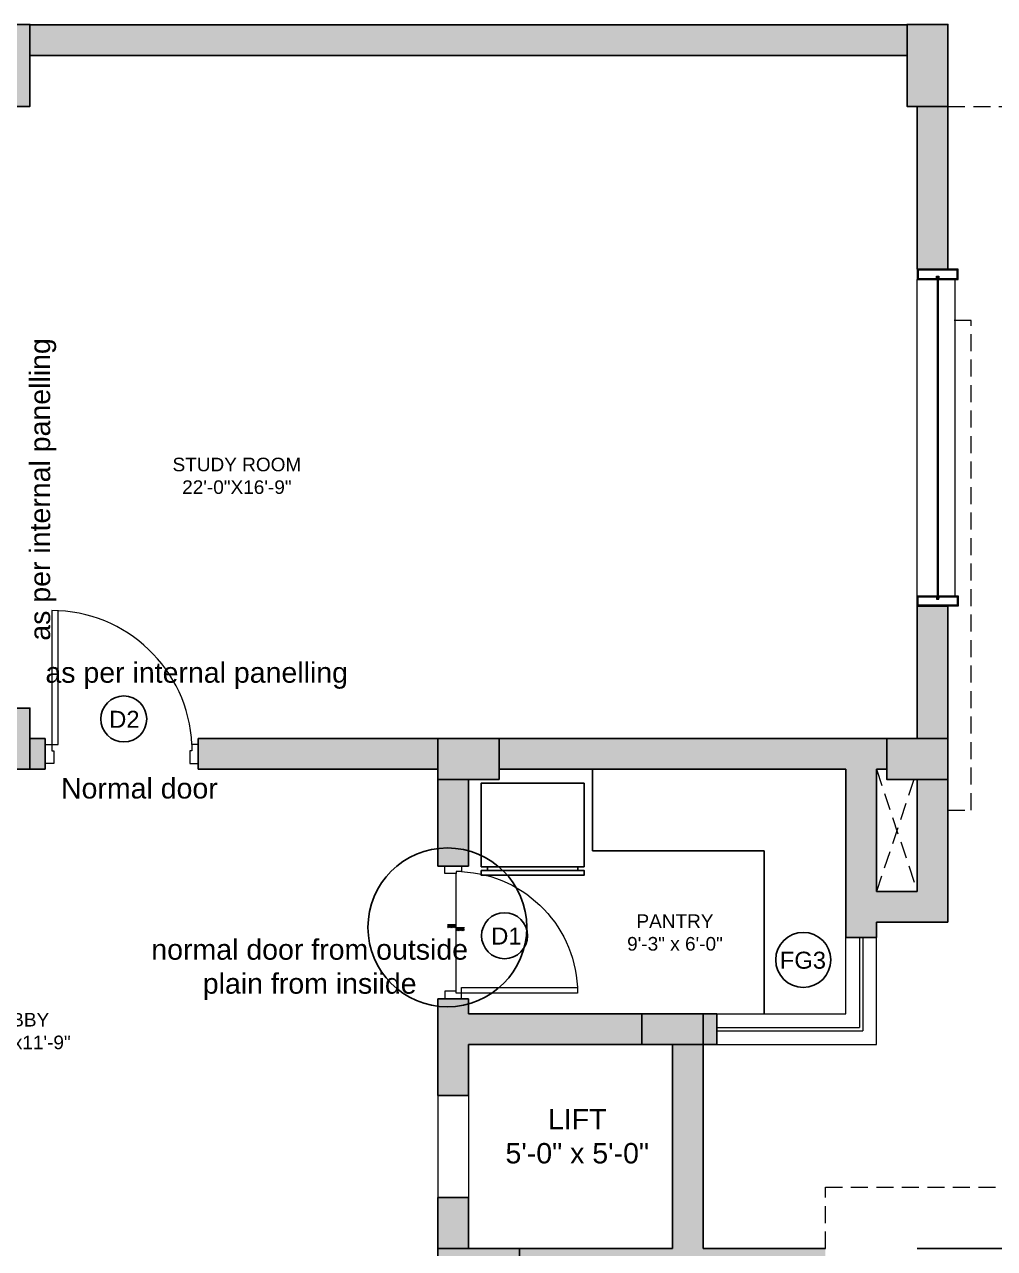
# Model space of a CAD drawing. Header units: inches. Extents: x 211391 to 214260, y -106888 to -102532.
# Drawn here: x 213548.3 to 213833.6, y -104260 to -103899.9 of the extents above; entities that cross this region are included whole.
import ezdxf

# ---------------------------------------------------------------- set-up
doc = ezdxf.new("R2010")
doc.units = ezdxf.units.IN
doc.header["$MEASUREMENT"] = 0
doc.linetypes.add('0226--P-00-GA 18.02.10$0$DASH', pattern=[0.35, 0.25, -0.1])
doc.linetypes.add('HIDDEN', pattern=[0.375, 0.25, -0.125])
doc.layers.get('0').update_dxf_attribs({"color": 4})
for name, color, linetype, lineweight in [('BEAM', 90, '0226--P-00-GA 18.02.10$0$DASH', 25), ('DIM', 1, 'Continuous', 9), ('DOOR', 2, 'Continuous', 9), ('DROP', 1, 'Continuous', 5), ('GLASS', 4, 'Continuous', 18), ('HATCH', 251, 'Continuous', 13), ('HIDDEN', 8, 'Continuous', 13), ('m.s.', 250, 'Continuous', 13), ('TEXT', 3, 'Continuous', 9), ('WALL', 5, 'Continuous', 25), ('window', 1, 'Continuous', 18)]:
    doc.layers.add(name, color=color, linetype=linetype, lineweight=lineweight)
doc.layers.add('COLUMN', color=6, linetype='Continuous')
doc.layers.get('BEAM').off()
doc.styles.add('STYLE1', font='arial.ttf', dxfattribs={"height": 8})

# ---------------------------------------------------------------- blocks, each defined once
blk = doc.blocks.new('*U5')
at = {"layer": 'DOOR'}
for points in [[(1.5, -4.54), (1.5, -3.04), (2, -3.04), (2, -0.04), (0, -0.04), (0, -4.54)], [(34.5, -4.54), (34.5, -3.04), (34, -3.04), (34, -0.04), (36, -0.04), (36, -4.54)]]:
    blk.add_lwpolyline(points, close=True, dxfattribs=at)
blk.add_lwpolyline([(34.5, -4.54, -0.400224), (1.5, -36.04), (1.5, -4.54), (3, -4.54), (3, -36.01)], format="xyb", dxfattribs=at)
blk = doc.blocks.new('*X6')
at = {"color": 0}
for p, q in [((-16.8, -3.5), (-13.3, 0)), ((-16.8, -0.8), (-15.9, 0)), ((-16.4, -5.8), (-10.6, 0)), ((-13.8, -5.8), (-8, 0)), ((-11.1, -5.8), (-5.3, 0)), ((-8.5, -5.8), (-2.7, 0)), ((-5.8, -5.8), (0, 0)), ((0, 0), (6, 6)), ((0, 2.7), (3.3, 6)), ((0, 5.3), (0.7, 6)), ((2.7, 0), (8.7, 6)), ((5.3, 0), (11.3, 6)), ((8, 0), (14, 6)), ((10.6, 0), (16.6, 6)), ((13.3, 0), (17, 3.8)), ((15.9, 0), (17, 1.1)), ((-3.2, -5.8), (0, -2.7)), ((-0.5, -5.8), (0, -5.3))]:
    blk.add_line(p, q, dxfattribs=at)
blk = doc.blocks.new('4 UQ46U')
at = {"layer": 'DROP', "lineweight": 5}
blk.add_lwpolyline([(67308.83, -52969.15), (67308.83, -52972.46), (67307.64, -52972.46), (67307.64, -52975.82)], dxfattribs=at)
at = {"layer": 'DROP', "lineweight": 5, "extrusion": (0, 0, -1), "xscale": 0.1972594911858323, "yscale": 0.1972594911858323, "zscale": -0.1972594911858323, "rotation": 270}
blk.add_blockref('*X6', (-67308.83, -52972.46), dxfattribs=at)
blk = doc.blocks.new('79')
at = {"layer": 'COLUMN', "ltscale": 20, "true_color": 0xdd22ba}
h = blk.add_hatch(color=212, dxfattribs=at)
h.dxf.hatch_style = 1
h.paths.add_polyline_path([(213537.89, -103908.93), (213537.89, -103908.93), (213537.89, -103899.93), (213549.89, -103899.93), (213549.89, -103924.04), (213537.89, -103924.04)])
h = blk.add_hatch(color=212, dxfattribs=at)
h.dxf.hatch_style = 1
h.paths.add_polyline_path([(213807.89, -103908.93), (213807.89, -103908.93), (213807.89, -103899.93), (213819.89, -103899.93), (213819.89, -103924.04), (213807.89, -103924.04)])
h = blk.add_hatch(color=212, dxfattribs=at)
h.dxf.hatch_style = 1
h.paths.add_polyline_path([(213537.89, -104101.04), (213537.89, -104119.04), (213549.89, -104119.04), (213549.89, -104101.04)])
h = blk.add_hatch(color=212, dxfattribs=at)
h.dxf.hatch_style = 1
h.paths.add_polyline_path([(213687.89, -104110.04), (213669.89, -104110.04), (213669.89, -104122.04), (213687.89, -104122.04)])
h = blk.add_hatch(color=212, dxfattribs=at)
h.dxf.hatch_style = 1
h.paths.add_polyline_path([(213819.89, -104110.04), (213801.89, -104110.04), (213801.89, -104122.04), (213819.89, -104122.04)])
h = blk.add_hatch(color=212, dxfattribs=at)
h.dxf.hatch_style = 1
h.paths.add_polyline_path([(213747.89, -104191.04), (213729.89, -104191.04), (213729.89, -104200.04), (213747.89, -104200.04)])
h = blk.add_hatch(color=212, dxfattribs=at)
h.dxf.hatch_style = 1
h.paths.add_polyline_path([(213669.89, -104272.04), (213693.89, -104272.04), (213693.89, -104260.04), (213669.89, -104260.04)])
at = {"layer": 'COLUMN', "ltscale": 20}
for points in [[(213537.89, -103908.93), (213537.89, -103908.93), (213537.89, -103899.93), (213549.89, -103899.93), (213549.89, -103924.04), (213537.89, -103924.04), (213537.89, -103908.93)], [(213807.89, -103908.93), (213807.89, -103908.93), (213807.89, -103899.93), (213819.89, -103899.93), (213819.89, -103924.04), (213807.89, -103924.04), (213807.89, -103908.93)]]:
    blk.add_lwpolyline(points, dxfattribs=at)
for points in [[(213537.89, -104119.04), (213537.89, -104101.04), (213549.89, -104101.04), (213549.89, -104119.04)], [(213669.89, -104110.04), (213687.89, -104110.04), (213687.89, -104122.04), (213669.89, -104122.04)], [(213801.89, -104110.04), (213819.89, -104110.04), (213819.89, -104122.04), (213801.89, -104122.04)], [(213729.89, -104191.04), (213747.89, -104191.04), (213747.89, -104200.04), (213729.89, -104200.04)], [(213693.89, -104272.04), (213669.89, -104272.04), (213669.89, -104260.04), (213693.89, -104260.04)]]:
    blk.add_lwpolyline(points, close=True, dxfattribs=at)
blk = doc.blocks.new('e57ik')
at = {"layer": 'm.s.', "ltscale": 15}
h = blk.add_hatch(dxfattribs=at)
h.set_pattern_fill('ANSI31', color=256)
h.set_pattern_definition([(45, (-434.42776, 41.17161), (-0.08838834765, 0.08838834765), [])])
h.paths.add_polyline_path([(210010.52, -105167.4), (210011.27, -105167.4), (210011.27, -105172.77), (210008.77, -105172.77), (210008.77, -105161.27), (210011.27, -105161.27), (210011.27, -105166.64), (210010.52, -105166.64)], flags=16)
h.paths.add_polyline_path([(210010.77, -105167.15), (210011.52, -105167.15), (210011.52, -105173.02), (210008.52, -105173.02), (210008.52, -105161.02), (210011.52, -105161.02), (210011.52, -105166.89), (210010.77, -105166.89)])
at = {"layer": 'm.s.', "ltscale": 2}
for points in [[(210010.77, -105167.15), (210011.52, -105167.15), (210011.52, -105173.02), (210008.52, -105173.02), (210008.52, -105161.02), (210011.52, -105161.02), (210011.52, -105166.89), (210010.77, -105166.89)], [(210010.52, -105167.4), (210011.27, -105167.4), (210011.27, -105172.77), (210008.77, -105172.77), (210008.77, -105161.27), (210011.27, -105161.27), (210011.27, -105166.64), (210010.52, -105166.64)]]:
    blk.add_lwpolyline(points, close=True, dxfattribs=at)
blk = doc.blocks.new('87ol.')
at = {"layer": 'GLASS', "ltscale": 15}
for p, q in [((209396.87, -105469.52), (209303.76, -105469.52)), ((209396.87, -105469.77), (209303.76, -105469.77))]:
    blk.add_line(p, q, dxfattribs=at)
at = {"layer": 'm.s.', "ltscale": 15}
for p, q in [((209303.76, -105463.65), (209396.87, -105463.65)), ((209396.87, -105474.65), (209303.76, -105474.65))]:
    blk.add_line(p, q, dxfattribs=at)
at = {"layer": 'DIM'}
blk.add_blockref('e57ik', (-707.76, -302.63), dxfattribs=at)
at = {"layer": 'DIM', "xscale": -1}
blk.add_blockref('e57ik', (419408.39, -302.63), dxfattribs=at)

msp = doc.modelspace()

# ---------------------------------------------------------------- hatches: boundary and pattern name
at = {"layer": 'HATCH', "ltscale": 15}
h = msp.add_hatch(color=256, dxfattribs=at)
h.dxf.hatch_style = 1
h.paths.add_polyline_path([(213807.89, -103900.04), (213549.89, -103900.04), (213549.89, -103909.04), (213807.89, -103909.04)])
h = msp.add_hatch(color=256, dxfattribs=at)
h.dxf.hatch_style = 1
h.paths.add_polyline_path([(213819.89, -103924.04), (213810.89, -103924.04), (213810.89, -103971.93), (213819.89, -103971.93)])
h = msp.add_hatch(color=256, dxfattribs=at)
h.dxf.hatch_style = 1
h.paths.add_polyline_path([(213819.89, -104071.04), (213810.89, -104071.04), (213810.89, -104110.04), (213819.89, -104110.04)])
h = msp.add_hatch(color=256, dxfattribs=at)
h.dxf.hatch_style = 1
h.paths.add_polyline_path([(213554.39, -104110.04), (213549.89, -104110.04), (213549.89, -104119.04), (213554.39, -104119.04)])
h = msp.add_hatch(color=256, dxfattribs=at)
h.dxf.hatch_style = 1
h.paths.add_polyline_path([(213599.39, -104110.04), (213599.39, -104119.04), (213669.89, -104119.04), (213669.89, -104110.04)])
h = msp.add_hatch(color=256, dxfattribs=at)
h.dxf.hatch_style = 1
h.paths.add_polyline_path([(213801.89, -104110.04), (213687.89, -104110.04), (213687.89, -104119.04), (213789.89, -104119.04), (213789.89, -104168.54), (213798.89, -104168.54), (213798.89, -104164.04), (213819.89, -104164.04), (213819.89, -104122.04), (213810.89, -104122.04), (213810.89, -104155.04), (213798.89, -104155.04), (213798.89, -104119.04), (213801.89, -104119.04)])
h = msp.add_hatch(color=256, dxfattribs=at)
h.dxf.hatch_style = 1
h.paths.add_polyline_path([(213678.89, -104122.04), (213669.89, -104122.04), (213669.89, -104147.54), (213678.89, -104147.54)])
h = msp.add_hatch(color=256, dxfattribs=at)
h.dxf.hatch_style = 1
h.paths.add_polyline_path([(213729.89, -104191.04), (213678.89, -104191.04), (213678.89, -104186.54), (213669.89, -104186.54), (213669.89, -104200.04), (213669.89, -104215.04), (213678.89, -104215.04), (213678.89, -104200.04), (213729.89, -104200.04)])
h = msp.add_hatch(color=256, dxfattribs=at)
h.dxf.hatch_style = 1
h.paths.add_polyline_path([(213751.93, -104191.04), (213747.89, -104191.04), (213747.89, -104200.04), (213751.93, -104200.04)])
h = msp.add_hatch(color=256, dxfattribs=at)
h.dxf.hatch_style = 1
h.paths.add_polyline_path([(213783.89, -104260.04), (213747.89, -104260.04), (213747.89, -104200.04), (213738.89, -104200.04), (213738.89, -104260.04), (213693.89, -104260.04), (213693.89, -104269.04), (213783.89, -104269.04)])
h = msp.add_hatch(color=256, dxfattribs=at)
h.dxf.hatch_style = 1
h.paths.add_polyline_path([(213678.89, -104245.04), (213669.89, -104245.04), (213669.89, -104260.04), (213678.89, -104260.04)])

# ---------------------------------------------------------------- linework, layer by layer
at = {"layer": 'Defpoints'}
for p, q in [((213715.39, -104143.04), (213715.39, -104119.04)), ((213765.89, -104143.04), (213715.39, -104143.04)), ((213765.89, -104191.04), (213765.89, -104143.04)), ((213684.47, -104148.79), (213684.47, -104147.71)), ((213711.03, -104148.79), (213711.03, -104147.71))]:
    msp.add_line(p, q, dxfattribs=at)
for points in [[(213712.86, -104123.11), (213712.86, -104147.71), (213682.64, -104147.71), (213682.64, -104123.11)], [(213682.64, -104148.79), (213682.64, -104150.24), (213712.86, -104150.24), (213712.86, -104148.79)]]:
    msp.add_lwpolyline(points, close=True, dxfattribs=at)
for centre, radius in [((213577.47, -104104.25), 6.76), ((213689.47, -104168.01), 6.76), ((213777.35, -104175.12), 8.1)]:
    msp.add_circle(centre, radius, dxfattribs=at)
at = {"layer": 'Defpoints', "ltscale": 15}
msp.add_circle((213672.67, -104165.56), 23.36, dxfattribs=at)
at = {"layer": 'DROP', "ltscale": 20}
for p, q in [((213675.2, -104149.71), (213675.2, -104184.83)), ((213669.89, -104215.04), (213669.89, -104245.04)), ((213678.89, -104215.04), (213678.89, -104245.04))]:
    msp.add_line(p, q, dxfattribs=at)
at = {"layer": 'HIDDEN', "linetype": 'HIDDEN', "ltscale": 20}
for p, q in [((213798.89, -104119.04), (213810.89, -104155.04)), ((213809.89, -104122.04), (213798.89, -104155.04))]:
    msp.add_line(p, q, dxfattribs=at)
for points in [[(213819.89, -103924.04), (213879.89, -103924.04), (213879.89, -103600.04), (213570.89, -103600.04), (213570.89, -103621.04)], [(213819.89, -104131.04), (213826.72, -104131.04), (213826.72, -103987.04), (213820.72, -103987.04)], [(213783.89, -104260.04), (213783.89, -104242.04), (213930.89, -104242.04), (213930.89, -104512.04), (213798.89, -104512.04)]]:
    msp.add_lwpolyline(points, dxfattribs=at)
at = {"layer": 'WALL', "ltscale": 20}
for p, q in [((213807.89, -103900.04), (213549.89, -103900.04)), ((213807.89, -103909.04), (213549.89, -103909.04)), ((213810.89, -103971.93), (213810.89, -103924.04)), ((213819.89, -103971.93), (213819.89, -103924.04)), ((213810.89, -103971.93), (213819.89, -103971.93)), ((213810.89, -104110.04), (213810.89, -104071.04)), ((213810.89, -104071.04), (213819.89, -104071.04)), ((213819.89, -104110.04), (213819.89, -104071.04)), ((213554.39, -104110.04), (213549.89, -104110.04)), ((213554.39, -104119.04), (213554.39, -104110.04)), ((213599.39, -104110.04), (213669.89, -104110.04)), ((213599.39, -104119.04), (213599.39, -104110.04)), ((213687.89, -104110.04), (213801.89, -104110.04)), ((213554.39, -104119.04), (213549.89, -104119.04)), ((213599.39, -104119.04), (213669.89, -104119.04)), ((213789.89, -104119.04), (213687.89, -104119.04)), ((213789.89, -104168.54), (213789.89, -104119.04)), ((213801.89, -104119.04), (213798.89, -104119.04)), ((213798.89, -104155.04), (213798.89, -104119.04)), ((213669.89, -104147.54), (213669.89, -104122.04)), ((213678.89, -104147.54), (213678.89, -104122.04)), ((213810.89, -104122.04), (213810.89, -104155.04)), ((213819.89, -104122.04), (213819.89, -104164.04)), ((213678.89, -104147.54), (213669.89, -104147.54)), ((213810.89, -104155.04), (213798.89, -104155.04)), ((213798.89, -104168.54), (213798.89, -104164.04)), ((213819.89, -104164.04), (213798.89, -104164.04)), ((213789.89, -104168.54), (213798.89, -104168.54)), ((213669.89, -104200.04), (213669.89, -104186.54)), ((213678.89, -104186.54), (213669.89, -104186.54)), ((213678.89, -104191.04), (213678.89, -104186.54)), ((213729.89, -104191.04), (213678.89, -104191.04)), ((213751.93, -104191.04), (213747.89, -104191.04)), ((213751.93, -104191.04), (213751.93, -104200.04)), ((213669.89, -104215.04), (213669.89, -104200.04)), ((213729.89, -104200.04), (213678.89, -104200.04)), ((213678.89, -104215.04), (213678.89, -104200.04)), ((213738.89, -104260.04), (213738.89, -104200.04)), ((213751.93, -104200.04), (213747.89, -104200.04)), ((213747.89, -104260.04), (213747.89, -104200.04)), ((213678.89, -104215.04), (213669.89, -104215.04)), ((213669.89, -104260.04), (213669.89, -104245.04)), ((213678.89, -104245.04), (213669.89, -104245.04)), ((213678.89, -104260.04), (213678.89, -104245.04)), ((213738.89, -104260.04), (213693.89, -104260.04)), ((213783.89, -104260.04), (213747.89, -104260.04))]:
    msp.add_line(p, q, dxfattribs=at)
at = {"layer": 'WALL'}
msp.add_line((213810.89, -104260.04), (213879.89, -104260.04), dxfattribs=at)
at = {"layer": 'window', "ltscale": 20}
for p, q in [((213789.89, -104191.04), (213789.89, -104168.54)), ((213793.89, -104168.54), (213793.89, -104195.04)), ((213794.89, -104168.54), (213794.89, -104196.04)), ((213798.89, -104200.04), (213798.89, -104168.54)), ((213751.93, -104191.04), (213789.89, -104191.04)), ((213751.93, -104195.04), (213793.89, -104195.04)), ((213751.93, -104196.04), (213794.89, -104196.04)), ((213751.93, -104200.04), (213798.89, -104200.04))]:
    msp.add_line(p, q, dxfattribs=at)

# ---------------------------------------------------------------- block references
at = {"layer": 'BEAM'}
msp.add_blockref('79', (0, 0), dxfattribs=at)
at = {"layer": 'DIM', "rotation": 90}
msp.add_blockref('87ol.', (108347.24, -313371.8), dxfattribs=at)
at = {"layer": 'DOOR', "ltscale": 5}
for p, xscale, yscale, zscale, rotation in [((213554.39, -104117.4), -1.25000000000883, 1.25000000000883, 1.25000000000883, 180), ((213671.91, -104186.54), 1.08333333332764, 1.08333333332764, 1.08333333332764, 90.00000000055581)]:
    msp.add_blockref('*U5', p, dxfattribs=dict(at, xscale=xscale, yscale=yscale, zscale=zscale, rotation=rotation))
at = {"layer": 'WALL', "xscale": 0.7535655759087191, "yscale": 0.7535655759087191, "zscale": 0.7535655759087191, "rotation": 270.0000000005559}
msp.add_blockref('4 UQ46U', (253593.42, -53444.12), dxfattribs=at)

# ---------------------------------------------------------------- texts
at = {"layer": 'Defpoints', "style": 'STYLE1'}
msp.add_text('D1', height=5, dxfattribs=at).set_placement((213685.56, -104170.61))
at = {"layer": 'Defpoints', "ltscale": 15, "insert": (213549.82, -103985.73), "char_height": 6, "attachment_point": 3, "rotation": 90, "style": 'STYLE1'}
msp.add_mtext_dynamic_manual_height_columns('\\A1;\\pxqc;as per internal panelling', width=101.9942, gutter_width=35, heights=[-7.76], dxfattribs=at)
at = {"layer": 'Defpoints', "ltscale": 15, "char_height": 6, "attachment_point": 3, "style": 'STYLE1'}
for s, heights, insert in [('\\A1;\\pxqc;as per internal panelling', [-7.76], (213649.92, -104087.59)), ('\\A1;\\pxqc;Normal door', [-6.1], (213633.06, -104121.65)), ('\\A1;\\pxqc;normal door from outside\\Pplain from insiide', [-17.87], (213683.16, -104169.07))]:
    msp.add_mtext_dynamic_manual_height_columns(s, width=101.9942, gutter_width=35, heights=heights, dxfattribs=dict(at, insert=insert))
at = {"layer": 'Defpoints', "char_height": 5, "attachment_point": 3, "style": 'STYLE1'}
for s, heights, insert in [('\\A1;\\pxqc;D2', [-5.02], (213581.77, -104101.85)), ('\\A1;\\pxqc;FG3', [-5.17], (213781.37, -104172.72))]:
    msp.add_mtext_dynamic_manual_height_columns(s, width=8.2379, gutter_width=70, heights=heights, dxfattribs=dict(at, insert=insert))
at = {"layer": 'TEXT', "ltscale": 10, "attachment_point": 3, "style": 'STYLE1'}
for s, width, heights, insert, char_height in [('\\pxqc;STUDY ROOM\\P22\'-0"X16\'-9"', 114.5863, [-10.82], (213668.04, -104027.38), 4), ('\\A1;\\pxqc;PANTRY \\P9\'-3" x 6\'-0"', 101.9942, [-10.75], (213790.61, -104161.72), 4), ('\\A1;\\pxqc;LOBBY\\P29\'-3"x11\'-9"', 101.9942, [-10.82], (213597.23, -104190.73), 4), ('\\A1;\\pxqc;LIFT\\P5\'-0" x 5\'-0"', 101.9942, [-16.13], (213761.87, -104219), 6)]:
    msp.add_mtext_dynamic_manual_height_columns(s, width=width, gutter_width=35, heights=heights, dxfattribs=dict(at, insert=insert, char_height=char_height))

doc.saveas('drawing.dxf')
